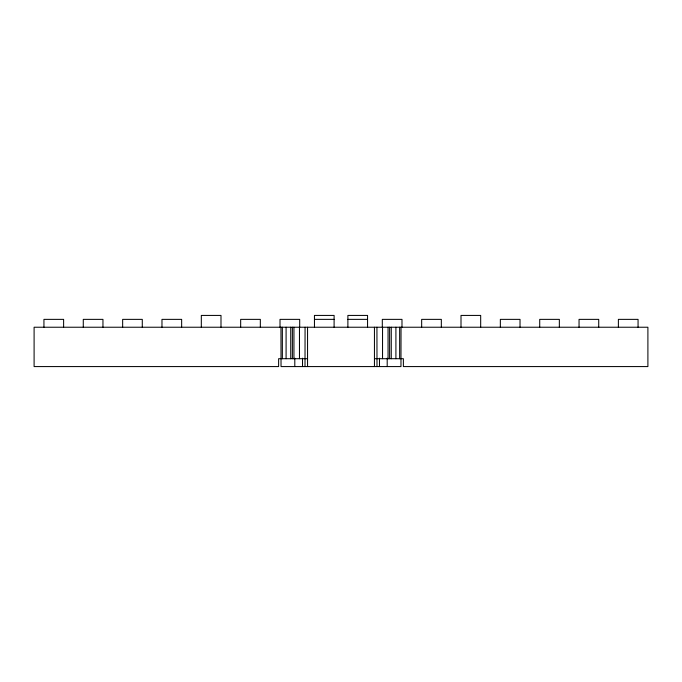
<?xml version="1.0" encoding="UTF-8"?>
<svg xmlns="http://www.w3.org/2000/svg" width="682" height="682" viewBox="0 0 682 682"><rect width="100%" height="100%" fill="white"/><g stroke="black" fill="none" stroke-linecap="round" stroke-linejoin="round"><path stroke-width="1.02" d="M314.445 319.364L334.112 319.364M347.888 319.364L367.555 319.364M307.556 358.706L278.623 358.706L278.623 366.575L34.1 366.575L34.1 327.232L647.9 327.232L647.9 366.575L403.377 366.575L403.377 358.706L374.444 358.706M638.062 327.232L638.062 319.364L618.386 319.364L618.386 327.232M598.719 327.232L598.719 319.364L579.044 319.364L579.044 327.232M559.351 327.232L559.351 319.364L539.718 319.364L539.718 327.232M520.025 327.232L520.025 319.364L500.349 319.364L500.349 327.232M480.682 327.232L480.682 315.425L461.006 315.425L461.006 327.232M441.331 327.232L441.331 319.364L421.664 319.364L421.664 327.232M401.988 327.232L401.988 319.364L382.312 319.364L382.312 327.232M401.033 327.232L400.965 366.575L281.035 366.575L280.967 327.232M399.643 327.232L399.643 358.706M395.91 327.232L395.91 358.706M391.263 327.232L391.263 358.706M389.627 327.232L389.627 358.706M388.058 327.232L388.058 358.706M387.197 358.178L387.197 366.575M382.542 327.232L382.542 358.706M379.482 358.178L379.482 366.575M376.933 327.232L376.993 366.575M374.444 327.232L374.444 366.575M367.555 327.232L367.555 315.425L347.888 315.425L347.888 327.232M334.095 327.232L334.112 315.425L314.445 315.425L314.462 327.232M307.556 327.232L307.556 366.575M305.067 327.232L305.007 366.575M302.518 358.178L302.518 366.575M299.688 327.232L299.688 319.364L280.012 319.364L280.012 327.232M299.458 327.232L299.458 358.706M294.803 358.178L294.803 366.575M293.942 327.232L293.942 358.706M292.373 327.232L292.373 358.706M290.737 327.232L290.737 358.706M286.09 327.232L286.09 358.706M282.357 327.232L282.357 358.706M260.336 327.232L260.336 319.364L240.669 319.364L240.669 327.232M220.994 327.232L220.994 315.425L201.318 315.425L201.318 327.232M181.651 327.232L181.651 319.364L161.975 319.364L161.975 327.232M142.282 327.232L142.282 319.364L122.649 319.364L122.649 327.232M102.956 327.232L102.956 319.364L83.281 319.364L83.281 327.232M63.614 327.232L63.614 319.364L43.938 319.364L43.938 327.232"/></g></svg>
